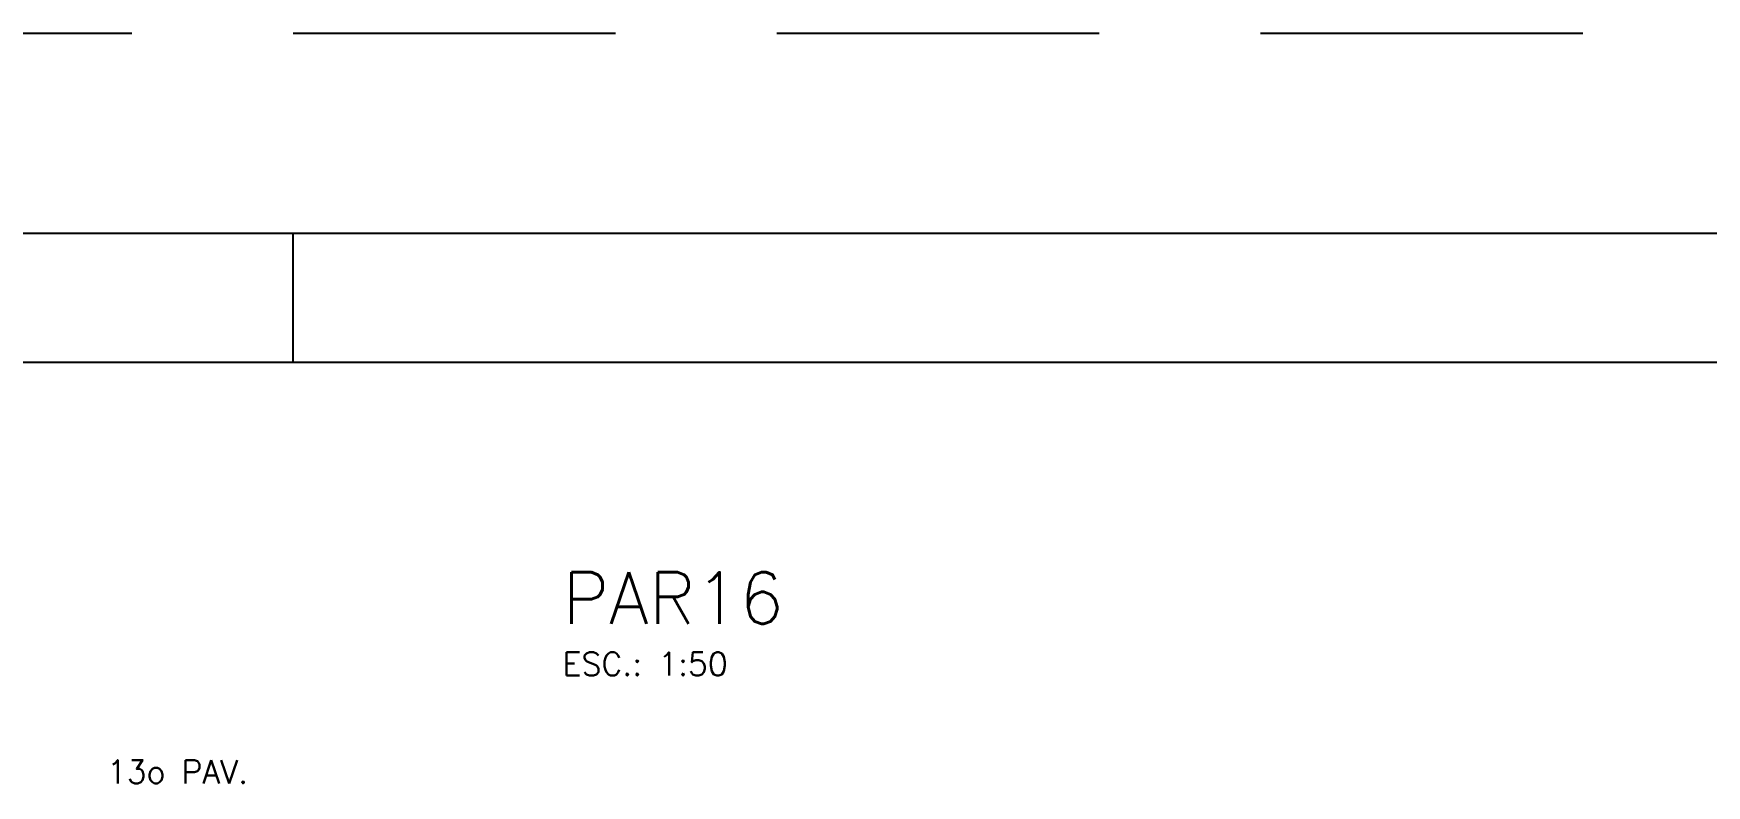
# Model space of a CAD drawing. Extents: x -1 to 122, y -1 to 61.
# Drawn here: x 45.97 to 58.94, y 55.22 to 61.05 of the extents above; entities that cross this region are included whole.
import ezdxf

# ---------------------------------------------------------------- set-up
doc = ezdxf.new("R2010")
doc.units = 0
doc.header["$MEASUREMENT"] = 0
doc.linetypes.add('HIDDEN', pattern=[0.375, 0.25, -0.125])
doc.layers.get('0').update_dxf_attribs({"linetype": 'CONTINUOUS'})
doc.layers.get('Defpoints').update_dxf_attribs({"linetype": 'CONTINUOUS'})
for name, color, linetype in [('ARQ_FOLHA', 7, 'CONTINUOUS'), ('PENA_03', 3, 'CONTINUOUS'), ('PENA_06', 6, 'CONTINUOUS')]:
    doc.layers.add(name, color=color, linetype=linetype)
doc.styles.get("Standard").update_dxf_attribs({"font": 'ROMANS.SHX'})

# ---------------------------------------------------------------- blocks, each defined once
blk = doc.blocks.new('FOLHA A1+1 - 1102 X 594')
at = {"layer": 'ARQ_FOLHA', "color": 1}
blk.add_line((-718, 584), (-718, 594), dxfattribs=at)
for points in [[(-1189, 0), (0, 0), (0, 594), (-1189, 594)], [(-1164, 10), (-10, 10), (-10, 584), (-1164, 584)]]:
    blk.add_lwpolyline(points, close=True, dxfattribs=at)
at = {"layer": 'Defpoints', "color": 8, "linetype": 'HIDDEN', "ltscale": 100}
blk.add_lwpolyline([(-1208.5, 609.5), (-1208.5, -15.5), (19.5, -15.5), (19.5, 609.5)], close=True, dxfattribs=at)

msp = doc.modelspace()

# ---------------------------------------------------------------- block references
at = {"xscale": 0.09999999999999938, "yscale": 0.09999999999999938, "zscale": 0.09999999999999938}
msp.add_blockref('FOLHA A1+1 - 1102 X 594', (119.786, 0.099), dxfattribs=at)

# ---------------------------------------------------------------- texts
at = {"layer": 'PENA_03', "linetype": 'Continuous'}
for s, p in [('ESC.: 1:50', (50.075, 56.073)), ('13o PAV.', (46.541, 55.237))]:
    msp.add_text(s, height=0.18, dxfattribs=at).set_placement(p)
at = {"layer": 'PENA_06', "linetype": 'Continuous'}
msp.add_text('PAR16', height=0.4, dxfattribs=at).set_placement((50.075, 56.473))

doc.saveas('drawing.dxf')
